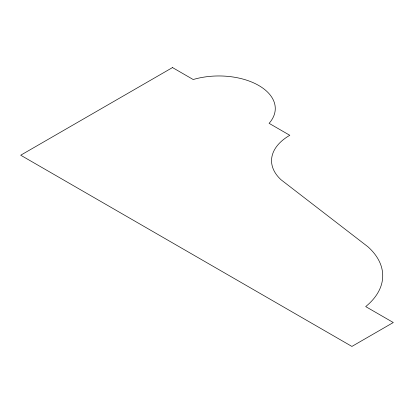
<?xml version="1.0" encoding="UTF-8"?>
<svg xmlns="http://www.w3.org/2000/svg" width="414" height="414" viewBox="0 0 414 414"><rect width="100%" height="100%" fill="white"/><g stroke="black" fill="none" stroke-linecap="round" stroke-linejoin="round"><path stroke-width="0.62" d="M172.498 67.57L20.7 155.214L351.9 346.43L393.3 322.527L365.702 306.593A92.405 53.349 0 0 0 367.865 246.734L281.08 179.79A62.152 35.883 0 0 1 289.8 135.295L269.1 123.341A56.413 32.571 0 0 0 258.75 85.496A56.413 32.571 0 0 0 193.198 79.524L172.498 67.57"/></g></svg>
